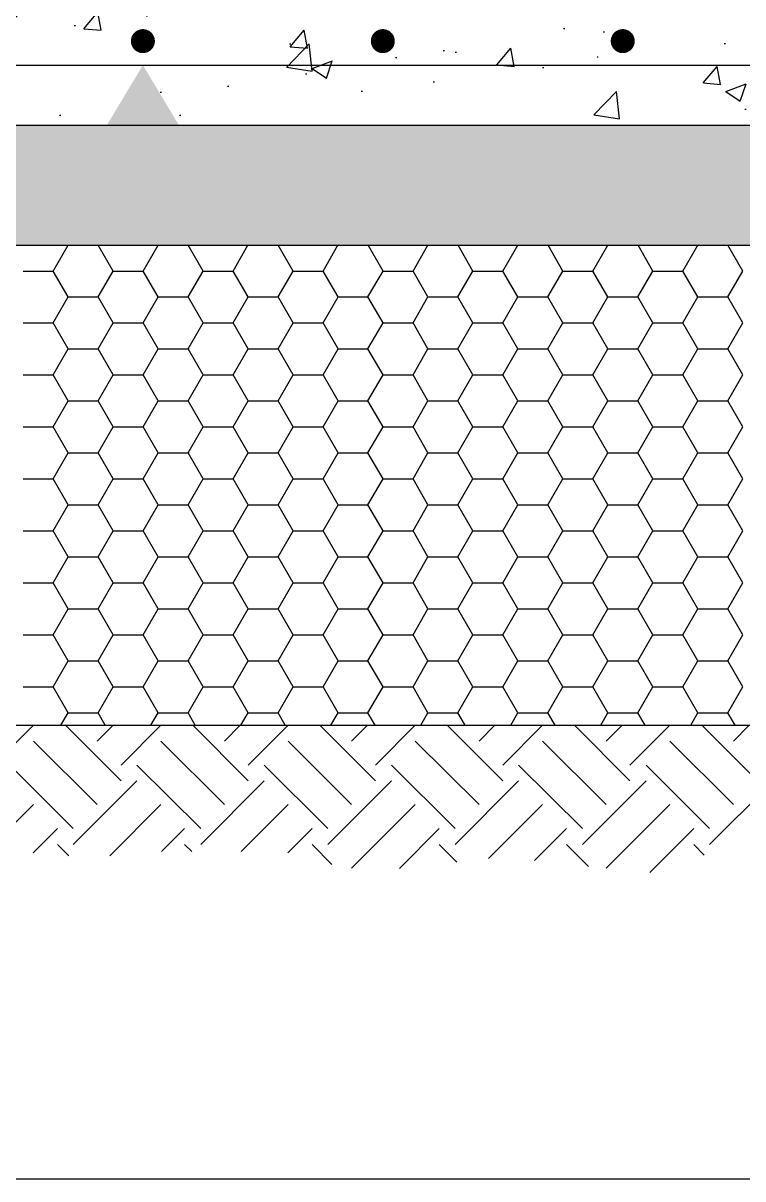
# Model space of a CAD drawing. Header units: millimetres. Extents: x 811 to 853.1, y 350.8 to 380.5.
# Drawn here: x 825.396 to 826.896, y 358.288 to 360.695 of the extents above; entities that cross this region are included whole.
import ezdxf

# ---------------------------------------------------------------- set-up
doc = ezdxf.new("R2010")
doc.units = ezdxf.units.MM
doc.linetypes.add('CYPELINEA', pattern=[0])
for name, color, linetype in [('0-CYPE0', 1, 'CYPELINEA'), ('0-CYPE1', 2, 'CYPELINEA'), ('0-CYPE2', 4, 'CYPELINEA'), ('0-CYPE4', 6, 'CYPELINEA'), ('01', 1, 'Continuous'), ('VIGAS', 5, 'CYPELINEA')]:
    doc.layers.add(name, color=color, linetype=linetype)

msp = doc.modelspace()

# ---------------------------------------------------------------- hatches: boundary and pattern name
at = {"layer": '01', "linetype": 'Continuous'}
h = msp.add_hatch(dxfattribs=at)
h.set_pattern_fill('AR-CONC', color=256, scale=0.06, style=0)
h.set_pattern_definition([(50, (801.115, 341.50536), (0.430356, -0.0376513), [0.045, -0.495]), (355, (801.115, 341.50536), (-0.083251, 0.4513153), [0.036, -0.396]), (100.4514, (801.15088, 341.5022), (0.3471056, 0.4136637), [0.038244, -0.4206853]), (46.1842, (801.115, 341.62536), (0.640345, -0.0993114), [0.0675, -0.7425]), (96.6356, (801.1684, 341.6171), (0.560798, 0.584471), [0.057366, -0.631028]), (351.1842, (801.115, 341.62536), (0.560797, 0.584471), [0.054, -0.594]), (21, (801.175, 341.59536), (0.3581442, -0.2415713), [0.045, -0.495]), (326, (801.175, 341.59536), (0.145989, 0.43509), [0.036, -0.396]), (71.4514, (801.20486, 341.57523), (0.5041336, 0.1935183), [0.038244, -0.4206853]), (37.5, (801.11502, 341.50536), (0.0072959, 0.1997363), [0, -0.3912, 0, -0.402, 0, -0.3975]), (7.5, (801.11502, 341.50536), (0.1578417, 0.236647), [0, -0.2292, 0, -0.3822, 0, -0.1515]), (327.5, (800.98122, 341.50536), (0.32029346, -0.0135329), [0, -0.15, 0, -0.468, 0, -0.621]), (317.5, (800.92122, 341.50536), (0.3499117, 0.060063), [0, -0.195, 0, -0.3108, 0, -0.441])])
h.paths.add_polyline_path([(823.6209, 361.4954, -1), (823.6459, 361.4954), (823.6459, 360.8894), (823.8748, 361.6079), (822.4459, 361.6079), (822.4459, 360.6079), (822.6608, 360.6079), (822.6495, 360.6459, -0.501489), (822.6334, 360.6579, -1), (822.6584, 360.6579, -0.332011), (822.6495, 360.6459), (822.6608, 360.6079), (830.3459, 360.6079), (830.3459, 361.6079), (829.1409, 361.6079), (829.1447, 361.5704, -0.443936), (829.1584, 361.5579, -1), (829.1334, 361.5579, -0.385103), (829.1447, 361.5704), (829.1409, 361.6079), (826.3959, 361.6079), (826.3959, 361.5926), (828.6209, 360.8894), (828.6209, 361.4954, -1), (828.6459, 361.4954), (828.6459, 360.7829, 0.414214), (828.6959, 360.7329), (829.6459, 360.7329), (829.6459, 360.7079), (828.6959, 360.7079, -0.251381), (828.6334, 360.7415, -0.251381), (828.5709, 360.7079), (827.6209, 360.7079), (827.6209, 360.7329), (828.5709, 360.7329, 0.414214), (828.6209, 360.7829), (828.6209, 360.8894), (826.3475, 361.6079), (823.8748, 361.6079), (823.6459, 360.8894), (823.6459, 360.7829, 0.414214), (823.6959, 360.7329), (824.6459, 360.7329), (824.6459, 360.7079), (823.6959, 360.7079, -0.251381), (823.6334, 360.7415, -0.251381), (823.5709, 360.7079), (822.6209, 360.7079), (822.6209, 360.7329), (823.5709, 360.7329, 0.414214), (823.6209, 360.7829)])
h.paths.add_polyline_path([(825.952, 361.7329), (823.9146, 361.7329), (823.8748, 361.6079), (826.3475, 361.6079)])
h.paths.add_polyline_path([(823.9146, 361.7329), (822.4459, 361.7329), (822.4459, 361.6079), (823.8748, 361.6079)])
h.paths.add_polyline_path([(826.3959, 361.7329), (826.3709, 361.7579), (826.3459, 361.7329), (826.3209, 361.7579), (826.2959, 361.7329), (826.2709, 361.7579), (826.2459, 361.7329), (826.2209, 361.7579), (826.1959, 361.7329), (826.1709, 361.7579), (826.1459, 361.7329), (826.1209, 361.7579), (826.0959, 361.7329), (825.952, 361.7329), (826.3475, 361.6079), (826.3959, 361.6079)])
h.paths.add_polyline_path([(828.9123, 361.7329), (826.6959, 361.7329), (826.6709, 361.7579), (826.6459, 361.7329), (826.6209, 361.7579), (826.5959, 361.7329), (826.5709, 361.7579), (826.5459, 361.7329), (826.5209, 361.7579), (826.4959, 361.7329), (826.4709, 361.7579), (826.4459, 361.7329), (826.4209, 361.7579), (826.3959, 361.7329), (826.3959, 361.6079), (828.8709, 361.6079)])
h.paths.add_polyline_path([(829.1283, 361.7329), (828.9123, 361.7329), (828.8709, 361.6079), (829.1409, 361.6079)])
h.paths.add_polyline_path([(830.3459, 361.7329), (829.1283, 361.7329), (829.1409, 361.6079), (830.3459, 361.6079)])
h.paths.add_polyline_path([(830.3459, 360.6079), (822.9709, 360.6079), (822.9601, 360.4829), (830.3459, 360.4829)])
h.paths.add_polyline_path([(822.9709, 360.6079), (822.6608, 360.6079), (822.6979, 360.4829), (822.9601, 360.4829)])
h.paths.add_polyline_path([(822.6608, 360.6079), (822.4459, 360.6079), (822.4459, 360.4829), (822.6979, 360.4829)])
h = msp.add_hatch(dxfattribs=at)
h.set_pattern_fill('AR-SAND', color=256, scale=0.04, style=0)
h.set_pattern_definition([(37.5, (801.115016, 341.50536), (-0.00251973, 0.07707295), [0, -0.0608, 0, -0.068, 0, -0.065]), (7.5, (801.11502, 341.50536), (0.07079107, 0.11288584), [0, -0.0328, 0, -0.0548, 0, -0.021]), (327.5, (801.065816, 341.50536), (0.12456567, 0.00022636), [0, -0.02, 0, -0.072, 0, -0.094]), (317.5, (801.06582, 341.50536), (0.12024506, 0.03510702), [0, -0.01, 0, -0.0472, 0, -0.054])])
h.paths.add_polyline_path([(827.3721, 360.2329), (827.1459, 360.4829), (822.9601, 360.4829), (822.9385, 360.2329)])
h.paths.add_polyline_path([(822.9601, 360.4829), (822.6979, 360.4829), (822.7721, 360.2329), (822.9385, 360.2329)])
h.paths.add_polyline_path([(822.7721, 360.2329), (822.6979, 360.4829), (822.4459, 360.4829), (822.4459, 360.2329)])
h.paths.add_polyline_path([(830.3459, 360.2329), (830.3459, 360.4829), (827.1459, 360.4829), (827.3721, 360.2329)])

# ---------------------------------------------------------------- linework, layer by layer
at = {"layer": '0-CYPE0'}
for p, q in [((825.3354, 359.1499), (825.4179, 359.2329)), ((825.6004, 359.1169), (825.4844, 359.2329)), ((825.5509, 359.1999), (825.5839, 359.2329)), ((825.6004, 359.1499), (825.6834, 359.2329)), ((825.8654, 359.1169), (825.7499, 359.2329)), ((825.8159, 359.1999), (825.8489, 359.2329)), ((825.8654, 359.1499), (825.9484, 359.2329)), ((826.1309, 359.1169), (826.0149, 359.2329)), ((826.0809, 359.1999), (826.1139, 359.2329)), ((826.1309, 359.1499), (826.2134, 359.2329)), ((826.3959, 359.1169), (826.2799, 359.2329)), ((826.3464, 359.1999), (826.3794, 359.2329)), ((826.3959, 359.1499), (826.4789, 359.2329)), ((826.6609, 359.1169), (826.5454, 359.2329)), ((826.6114, 359.1999), (826.6444, 359.2329)), ((826.6609, 359.1499), (826.7439, 359.2329)), ((826.9264, 359.1169), (826.8104, 359.2329)), ((826.8764, 359.1999), (826.9094, 359.2329)), ((825.5509, 359.0674), (825.4179, 359.1999)), ((825.8159, 359.0674), (825.6834, 359.1999)), ((826.0809, 359.0674), (825.9484, 359.1999)), ((826.3464, 359.0674), (826.2134, 359.1999)), ((826.6114, 359.0674), (826.4789, 359.1999)), ((826.8764, 359.0674), (826.7439, 359.1999)), ((825.5009, 359.0174), (825.3684, 359.1499)), ((825.7664, 359.0174), (825.6334, 359.1499)), ((826.0314, 359.0174), (825.8989, 359.1499)), ((826.2964, 359.0174), (826.1639, 359.1499)), ((826.5619, 359.0174), (826.4289, 359.1499)), ((826.8269, 359.0174), (826.6944, 359.1499)), ((825.5009, 358.9844), (825.6334, 359.1169)), ((825.7664, 358.9844), (825.8989, 359.1169)), ((826.0314, 358.9844), (826.1639, 359.1169)), ((826.2964, 358.9844), (826.4289, 359.1169)), ((826.5619, 358.9844), (826.6944, 359.1169)), ((826.8269, 358.9844), (826.9594, 359.1169)), ((825.3289, 358.9779), (825.4179, 359.0674)), ((825.5769, 358.9604), (825.6834, 359.0674)), ((825.8509, 358.9694), (825.9484, 359.0674)), ((826.0809, 358.9349), (826.2134, 359.0674)), ((826.3664, 358.9549), (826.4789, 359.0674)), ((826.6114, 358.9349), (826.7439, 359.0674)), ((825.4174, 358.9669), (825.4679, 359.0174)), ((825.6849, 358.9694), (825.7329, 359.0174)), ((825.9479, 358.9669), (825.9984, 359.0174)), ((826.1804, 358.9344), (826.2634, 359.0174)), ((826.4619, 358.9509), (826.5284, 359.0174)), ((826.7024, 358.9259), (826.7939, 359.0174)), ((825.4914, 358.9604), (825.4679, 358.9844)), ((825.7479, 358.9694), (825.7329, 358.9844)), ((826.0399, 358.9429), (825.9984, 358.9844)), ((826.3004, 358.9474), (826.2634, 358.9844)), ((826.5744, 358.9384), (826.5284, 358.9844)), ((826.8159, 358.9624), (826.7939, 358.9844))]:
    msp.add_line(p, q, dxfattribs=at)
at = {"layer": '0-CYPE1'}
msp.add_solid([(825.5709, 360.4829), (825.7209, 360.4829), (825.6459, 360.6079)], dxfattribs=at)
at = {"layer": '0-CYPE2'}
for p, q in [((822.4459, 360.4829), (830.3459, 360.4829)), ((822.4459, 360.2329), (830.3459, 360.2329)), ((822.4459, 359.2329), (830.3459, 359.2329))]:
    msp.add_line(p, q, dxfattribs=at)
at = {"layer": '0-CYPE2', "const_width": 0.025}
for points in [[(825.6334, 360.6579, 1), (825.6584, 360.6579, 1)], [(826.1334, 360.6579, 1), (826.1584, 360.6579, 1)], [(826.6334, 360.6579, 1), (826.6584, 360.6579, 1)]]:
    msp.add_lwpolyline(points, format="xyb", close=True, dxfattribs=at)
at = {"layer": '0-CYPE4'}
msp.add_line((822.4459, 360.6079), (830.3459, 360.6079), dxfattribs=at)
at = {"layer": '01', "linetype": 'Continuous'}
for p, q in [((825.4588, 360.179), (825.4899, 360.2329)), ((825.5838, 360.179), (825.5527, 360.2329)), ((825.6463, 360.179), (825.6774, 360.2329)), ((825.7713, 360.179), (825.7402, 360.2329)), ((825.8338, 360.179), (825.8649, 360.2329)), ((825.9588, 360.179), (825.9277, 360.2329)), ((826.0213, 360.179), (826.0524, 360.2329)), ((826.1463, 360.179), (826.1152, 360.2329)), ((826.2088, 360.179), (826.2399, 360.2329)), ((826.3338, 360.179), (826.3027, 360.2329)), ((826.3963, 360.179), (826.4274, 360.2329)), ((826.5213, 360.179), (826.4902, 360.2329)), ((826.5838, 360.179), (826.6149, 360.2329)), ((826.7088, 360.179), (826.6777, 360.2329)), ((826.7713, 360.179), (826.8024, 360.2329)), ((826.8963, 360.179), (826.8652, 360.2329)), ((825.3963, 360.179), (825.4588, 360.179)), ((825.49, 360.1249), (825.4588, 360.179)), ((825.5525, 360.1249), (825.5838, 360.179)), ((825.5838, 360.179), (825.6463, 360.179)), ((825.6775, 360.1249), (825.6463, 360.179)), ((825.74, 360.1249), (825.7713, 360.179)), ((825.7713, 360.179), (825.8338, 360.179)), ((825.865, 360.1249), (825.8338, 360.179)), ((825.9275, 360.1249), (825.9588, 360.179)), ((825.9588, 360.179), (826.0213, 360.179)), ((826.0525, 360.1249), (826.0213, 360.179)), ((826.115, 360.1249), (826.1463, 360.179)), ((826.1463, 360.179), (826.2088, 360.179)), ((826.24, 360.1249), (826.2088, 360.179)), ((826.3025, 360.1249), (826.3338, 360.179)), ((826.3338, 360.179), (826.3963, 360.179)), ((826.4275, 360.1249), (826.3963, 360.179)), ((826.49, 360.1249), (826.5213, 360.179)), ((826.5213, 360.179), (826.5838, 360.179)), ((826.615, 360.1249), (826.5838, 360.179)), ((826.6775, 360.1249), (826.7088, 360.179)), ((826.7088, 360.179), (826.7713, 360.179)), ((826.8025, 360.1249), (826.7713, 360.179)), ((826.865, 360.1249), (826.8963, 360.179)), ((825.4588, 360.0708), (825.49, 360.1249)), ((825.49, 360.1249), (825.5525, 360.1249)), ((825.5838, 360.0708), (825.5525, 360.1249)), ((825.6463, 360.0708), (825.6775, 360.1249)), ((825.6775, 360.1249), (825.74, 360.1249)), ((825.7713, 360.0708), (825.74, 360.1249)), ((825.8338, 360.0708), (825.865, 360.1249)), ((825.865, 360.1249), (825.9275, 360.1249)), ((825.9588, 360.0708), (825.9275, 360.1249)), ((826.0213, 360.0708), (826.0525, 360.1249)), ((826.0525, 360.1249), (826.115, 360.1249)), ((826.1463, 360.0708), (826.115, 360.1249)), ((826.2088, 360.0708), (826.24, 360.1249)), ((826.24, 360.1249), (826.3025, 360.1249)), ((826.3338, 360.0708), (826.3025, 360.1249)), ((826.3963, 360.0708), (826.4275, 360.1249)), ((826.4275, 360.1249), (826.49, 360.1249)), ((826.5213, 360.0708), (826.49, 360.1249)), ((826.5838, 360.0708), (826.615, 360.1249)), ((826.615, 360.1249), (826.6775, 360.1249)), ((826.7088, 360.0708), (826.6775, 360.1249)), ((826.7713, 360.0708), (826.8025, 360.1249)), ((826.8025, 360.1249), (826.865, 360.1249)), ((826.8963, 360.0708), (826.865, 360.1249)), ((825.3963, 360.0708), (825.4588, 360.0708)), ((825.49, 360.0167), (825.4588, 360.0708)), ((825.5525, 360.0167), (825.5838, 360.0708)), ((825.5838, 360.0708), (825.6463, 360.0708)), ((825.6775, 360.0167), (825.6463, 360.0708)), ((825.74, 360.0167), (825.7713, 360.0708)), ((825.7713, 360.0708), (825.8338, 360.0708)), ((825.865, 360.0167), (825.8338, 360.0708)), ((825.9275, 360.0167), (825.9588, 360.0708)), ((825.9588, 360.0708), (826.0213, 360.0708)), ((826.0525, 360.0167), (826.0213, 360.0708)), ((826.115, 360.0167), (826.1463, 360.0708)), ((826.1463, 360.0708), (826.2088, 360.0708)), ((826.24, 360.0167), (826.2088, 360.0708)), ((826.3025, 360.0167), (826.3338, 360.0708)), ((826.3338, 360.0708), (826.3963, 360.0708)), ((826.4275, 360.0167), (826.3963, 360.0708)), ((826.49, 360.0167), (826.5213, 360.0708)), ((826.5213, 360.0708), (826.5838, 360.0708)), ((826.615, 360.0167), (826.5838, 360.0708)), ((826.6775, 360.0167), (826.7088, 360.0708)), ((826.7088, 360.0708), (826.7713, 360.0708)), ((826.8025, 360.0167), (826.7713, 360.0708)), ((826.865, 360.0167), (826.8963, 360.0708)), ((825.4588, 359.9625), (825.49, 360.0167)), ((825.49, 360.0167), (825.5525, 360.0167)), ((825.5838, 359.9625), (825.5525, 360.0167)), ((825.6463, 359.9625), (825.6775, 360.0167)), ((825.6775, 360.0167), (825.74, 360.0167)), ((825.7713, 359.9625), (825.74, 360.0167)), ((825.8338, 359.9625), (825.865, 360.0167)), ((825.865, 360.0167), (825.9275, 360.0167)), ((825.9588, 359.9625), (825.9275, 360.0167)), ((826.0213, 359.9625), (826.0525, 360.0167)), ((826.0525, 360.0167), (826.115, 360.0167)), ((826.1463, 359.9625), (826.115, 360.0167)), ((826.2088, 359.9625), (826.24, 360.0167)), ((826.24, 360.0167), (826.3025, 360.0167)), ((826.3338, 359.9625), (826.3025, 360.0167)), ((826.3963, 359.9625), (826.4275, 360.0167)), ((826.4275, 360.0167), (826.49, 360.0167)), ((826.5213, 359.9625), (826.49, 360.0167)), ((826.5838, 359.9625), (826.615, 360.0167)), ((826.615, 360.0167), (826.6775, 360.0167)), ((826.7088, 359.9625), (826.6775, 360.0167)), ((826.7713, 359.9625), (826.8025, 360.0167)), ((826.8025, 360.0167), (826.865, 360.0167)), ((826.8963, 359.9625), (826.865, 360.0167)), ((825.3963, 359.9625), (825.4588, 359.9625)), ((825.49, 359.9084), (825.4588, 359.9625)), ((825.5525, 359.9084), (825.5838, 359.9625)), ((825.5838, 359.9625), (825.6463, 359.9625)), ((825.6775, 359.9084), (825.6463, 359.9625)), ((825.74, 359.9084), (825.7713, 359.9625)), ((825.7713, 359.9625), (825.8338, 359.9625)), ((825.865, 359.9084), (825.8338, 359.9625)), ((825.9275, 359.9084), (825.9588, 359.9625)), ((825.9588, 359.9625), (826.0213, 359.9625)), ((826.0525, 359.9084), (826.0213, 359.9625)), ((826.115, 359.9084), (826.1463, 359.9625)), ((826.1463, 359.9625), (826.2088, 359.9625)), ((826.24, 359.9084), (826.2088, 359.9625)), ((826.3025, 359.9084), (826.3338, 359.9625)), ((826.3338, 359.9625), (826.3963, 359.9625)), ((826.4275, 359.9084), (826.3963, 359.9625)), ((826.49, 359.9084), (826.5213, 359.9625)), ((826.5213, 359.9625), (826.5838, 359.9625)), ((826.615, 359.9084), (826.5838, 359.9625)), ((826.6775, 359.9084), (826.7088, 359.9625)), ((826.7088, 359.9625), (826.7713, 359.9625)), ((826.8025, 359.9084), (826.7713, 359.9625)), ((826.865, 359.9084), (826.8963, 359.9625)), ((825.4588, 359.8543), (825.49, 359.9084)), ((825.49, 359.9084), (825.5525, 359.9084)), ((825.5838, 359.8543), (825.5525, 359.9084)), ((825.6463, 359.8543), (825.6775, 359.9084)), ((825.6775, 359.9084), (825.74, 359.9084)), ((825.7713, 359.8543), (825.74, 359.9084)), ((825.8338, 359.8543), (825.865, 359.9084)), ((825.865, 359.9084), (825.9275, 359.9084)), ((825.9588, 359.8543), (825.9275, 359.9084)), ((826.0213, 359.8543), (826.0525, 359.9084)), ((826.0525, 359.9084), (826.115, 359.9084)), ((826.1463, 359.8543), (826.115, 359.9084)), ((826.2088, 359.8543), (826.24, 359.9084)), ((826.24, 359.9084), (826.3025, 359.9084)), ((826.3338, 359.8543), (826.3025, 359.9084)), ((826.3963, 359.8543), (826.4275, 359.9084)), ((826.4275, 359.9084), (826.49, 359.9084)), ((826.5213, 359.8543), (826.49, 359.9084)), ((826.5838, 359.8543), (826.615, 359.9084)), ((826.615, 359.9084), (826.6775, 359.9084)), ((826.7088, 359.8543), (826.6775, 359.9084)), ((826.7713, 359.8543), (826.8025, 359.9084)), ((826.8025, 359.9084), (826.865, 359.9084)), ((826.8963, 359.8543), (826.865, 359.9084)), ((825.3963, 359.8543), (825.4588, 359.8543)), ((825.49, 359.8001), (825.4588, 359.8543)), ((825.5525, 359.8001), (825.5838, 359.8543)), ((825.5838, 359.8543), (825.6463, 359.8543)), ((825.6775, 359.8001), (825.6463, 359.8543)), ((825.74, 359.8001), (825.7713, 359.8543)), ((825.7713, 359.8543), (825.8338, 359.8543)), ((825.865, 359.8001), (825.8338, 359.8543)), ((825.9275, 359.8001), (825.9588, 359.8543)), ((825.9588, 359.8543), (826.0213, 359.8543)), ((826.0525, 359.8001), (826.0213, 359.8543)), ((826.115, 359.8001), (826.1463, 359.8543)), ((826.1463, 359.8543), (826.2088, 359.8543)), ((826.24, 359.8001), (826.2088, 359.8543)), ((826.3025, 359.8001), (826.3338, 359.8543)), ((826.3338, 359.8543), (826.3963, 359.8543)), ((826.4275, 359.8001), (826.3963, 359.8543)), ((826.49, 359.8001), (826.5213, 359.8543)), ((826.5213, 359.8543), (826.5838, 359.8543)), ((826.615, 359.8001), (826.5838, 359.8543)), ((826.6775, 359.8001), (826.7088, 359.8543)), ((826.7088, 359.8543), (826.7713, 359.8543)), ((826.8025, 359.8001), (826.7713, 359.8543)), ((826.865, 359.8001), (826.8963, 359.8543)), ((825.4588, 359.746), (825.49, 359.8001)), ((825.49, 359.8001), (825.5525, 359.8001)), ((825.5838, 359.746), (825.5525, 359.8001)), ((825.6463, 359.746), (825.6775, 359.8001)), ((825.6775, 359.8001), (825.74, 359.8001)), ((825.7713, 359.746), (825.74, 359.8001)), ((825.8338, 359.746), (825.865, 359.8001)), ((825.865, 359.8001), (825.9275, 359.8001)), ((825.9588, 359.746), (825.9275, 359.8001)), ((826.0213, 359.746), (826.0525, 359.8001)), ((826.0525, 359.8001), (826.115, 359.8001)), ((826.1463, 359.746), (826.115, 359.8001)), ((826.2088, 359.746), (826.24, 359.8001)), ((826.24, 359.8001), (826.3025, 359.8001)), ((826.3338, 359.746), (826.3025, 359.8001)), ((826.3963, 359.746), (826.4275, 359.8001)), ((826.4275, 359.8001), (826.49, 359.8001)), ((826.5213, 359.746), (826.49, 359.8001)), ((826.5838, 359.746), (826.615, 359.8001)), ((826.615, 359.8001), (826.6775, 359.8001)), ((826.7088, 359.746), (826.6775, 359.8001)), ((826.7713, 359.746), (826.8025, 359.8001)), ((826.8025, 359.8001), (826.865, 359.8001)), ((826.8963, 359.746), (826.865, 359.8001)), ((825.3963, 359.746), (825.4588, 359.746)), ((825.49, 359.6919), (825.4588, 359.746)), ((825.5525, 359.6919), (825.5838, 359.746)), ((825.5838, 359.746), (825.6463, 359.746)), ((825.6775, 359.6919), (825.6463, 359.746)), ((825.74, 359.6919), (825.7713, 359.746)), ((825.7713, 359.746), (825.8338, 359.746)), ((825.865, 359.6919), (825.8338, 359.746)), ((825.9275, 359.6919), (825.9588, 359.746)), ((825.9588, 359.746), (826.0213, 359.746)), ((826.0525, 359.6919), (826.0213, 359.746)), ((826.115, 359.6919), (826.1463, 359.746)), ((826.1463, 359.746), (826.2088, 359.746)), ((826.24, 359.6919), (826.2088, 359.746)), ((826.3025, 359.6919), (826.3338, 359.746)), ((826.3338, 359.746), (826.3963, 359.746)), ((826.4275, 359.6919), (826.3963, 359.746)), ((826.49, 359.6919), (826.5213, 359.746)), ((826.5213, 359.746), (826.5838, 359.746)), ((826.615, 359.6919), (826.5838, 359.746)), ((826.6775, 359.6919), (826.7088, 359.746)), ((826.7088, 359.746), (826.7713, 359.746)), ((826.8025, 359.6919), (826.7713, 359.746)), ((826.865, 359.6919), (826.8963, 359.746)), ((825.4588, 359.6378), (825.49, 359.6919)), ((825.49, 359.6919), (825.5525, 359.6919)), ((825.5838, 359.6378), (825.5525, 359.6919)), ((825.6463, 359.6378), (825.6775, 359.6919)), ((825.6775, 359.6919), (825.74, 359.6919)), ((825.7713, 359.6378), (825.74, 359.6919)), ((825.8338, 359.6378), (825.865, 359.6919)), ((825.865, 359.6919), (825.9275, 359.6919)), ((825.9588, 359.6378), (825.9275, 359.6919)), ((826.0213, 359.6378), (826.0525, 359.6919)), ((826.0525, 359.6919), (826.115, 359.6919)), ((826.1463, 359.6378), (826.115, 359.6919)), ((826.2088, 359.6378), (826.24, 359.6919)), ((826.24, 359.6919), (826.3025, 359.6919)), ((826.3338, 359.6378), (826.3025, 359.6919)), ((826.3963, 359.6378), (826.4275, 359.6919)), ((826.4275, 359.6919), (826.49, 359.6919)), ((826.5213, 359.6378), (826.49, 359.6919)), ((826.5838, 359.6378), (826.615, 359.6919)), ((826.615, 359.6919), (826.6775, 359.6919)), ((826.7088, 359.6378), (826.6775, 359.6919)), ((826.7713, 359.6378), (826.8025, 359.6919)), ((826.8025, 359.6919), (826.865, 359.6919)), ((826.8963, 359.6378), (826.865, 359.6919)), ((825.3963, 359.6378), (825.4588, 359.6378)), ((825.49, 359.5836), (825.4588, 359.6378)), ((825.5525, 359.5836), (825.5838, 359.6378)), ((825.5838, 359.6378), (825.6463, 359.6378)), ((825.6775, 359.5836), (825.6463, 359.6378)), ((825.74, 359.5836), (825.7713, 359.6378)), ((825.7713, 359.6378), (825.8338, 359.6378)), ((825.865, 359.5836), (825.8338, 359.6378)), ((825.9275, 359.5836), (825.9588, 359.6378)), ((825.9588, 359.6378), (826.0213, 359.6378)), ((826.0525, 359.5836), (826.0213, 359.6378)), ((826.115, 359.5836), (826.1463, 359.6378)), ((826.1463, 359.6378), (826.2088, 359.6378)), ((826.24, 359.5836), (826.2088, 359.6378)), ((826.3025, 359.5836), (826.3338, 359.6378)), ((826.3338, 359.6378), (826.3963, 359.6378)), ((826.4275, 359.5836), (826.3963, 359.6378)), ((826.49, 359.5836), (826.5213, 359.6378)), ((826.5213, 359.6378), (826.5838, 359.6378)), ((826.615, 359.5836), (826.5838, 359.6378)), ((826.6775, 359.5836), (826.7088, 359.6378)), ((826.7088, 359.6378), (826.7713, 359.6378)), ((826.8025, 359.5836), (826.7713, 359.6378)), ((826.865, 359.5836), (826.8963, 359.6378)), ((825.4588, 359.5295), (825.49, 359.5836)), ((825.49, 359.5836), (825.5525, 359.5836)), ((825.5838, 359.5295), (825.5525, 359.5836)), ((825.6463, 359.5295), (825.6775, 359.5836)), ((825.6775, 359.5836), (825.74, 359.5836)), ((825.7713, 359.5295), (825.74, 359.5836)), ((825.8338, 359.5295), (825.865, 359.5836)), ((825.865, 359.5836), (825.9275, 359.5836)), ((825.9588, 359.5295), (825.9275, 359.5836)), ((826.0213, 359.5295), (826.0525, 359.5836)), ((826.0525, 359.5836), (826.115, 359.5836)), ((826.1463, 359.5295), (826.115, 359.5836)), ((826.2088, 359.5295), (826.24, 359.5836)), ((826.24, 359.5836), (826.3025, 359.5836)), ((826.3338, 359.5295), (826.3025, 359.5836)), ((826.3963, 359.5295), (826.4275, 359.5836)), ((826.4275, 359.5836), (826.49, 359.5836)), ((826.5213, 359.5295), (826.49, 359.5836)), ((826.5838, 359.5295), (826.615, 359.5836)), ((826.615, 359.5836), (826.6775, 359.5836)), ((826.7088, 359.5295), (826.6775, 359.5836)), ((826.7713, 359.5295), (826.8025, 359.5836)), ((826.8025, 359.5836), (826.865, 359.5836)), ((826.8963, 359.5295), (826.865, 359.5836)), ((825.3963, 359.5295), (825.4588, 359.5295)), ((825.49, 359.4754), (825.4588, 359.5295)), ((825.5525, 359.4754), (825.5838, 359.5295)), ((825.5838, 359.5295), (825.6463, 359.5295)), ((825.6775, 359.4754), (825.6463, 359.5295)), ((825.74, 359.4754), (825.7713, 359.5295)), ((825.7713, 359.5295), (825.8338, 359.5295)), ((825.865, 359.4754), (825.8338, 359.5295)), ((825.9275, 359.4754), (825.9588, 359.5295)), ((825.9588, 359.5295), (826.0213, 359.5295)), ((826.0525, 359.4754), (826.0213, 359.5295)), ((826.115, 359.4754), (826.1463, 359.5295)), ((826.1463, 359.5295), (826.2088, 359.5295)), ((826.24, 359.4754), (826.2088, 359.5295)), ((826.3025, 359.4754), (826.3338, 359.5295)), ((826.3338, 359.5295), (826.3963, 359.5295)), ((826.4275, 359.4754), (826.3963, 359.5295)), ((826.49, 359.4754), (826.5213, 359.5295)), ((826.5213, 359.5295), (826.5838, 359.5295)), ((826.615, 359.4754), (826.5838, 359.5295)), ((826.6775, 359.4754), (826.7088, 359.5295)), ((826.7088, 359.5295), (826.7713, 359.5295)), ((826.8025, 359.4754), (826.7713, 359.5295)), ((826.865, 359.4754), (826.8963, 359.5295)), ((825.4588, 359.4213), (825.49, 359.4754)), ((825.49, 359.4754), (825.5525, 359.4754)), ((825.5838, 359.4213), (825.5525, 359.4754)), ((825.6463, 359.4213), (825.6775, 359.4754)), ((825.6775, 359.4754), (825.74, 359.4754)), ((825.7713, 359.4213), (825.74, 359.4754)), ((825.8338, 359.4213), (825.865, 359.4754)), ((825.865, 359.4754), (825.9275, 359.4754)), ((825.9588, 359.4213), (825.9275, 359.4754)), ((826.0213, 359.4213), (826.0525, 359.4754)), ((826.0525, 359.4754), (826.115, 359.4754)), ((826.1463, 359.4213), (826.115, 359.4754)), ((826.2088, 359.4213), (826.24, 359.4754)), ((826.24, 359.4754), (826.3025, 359.4754)), ((826.3338, 359.4213), (826.3025, 359.4754)), ((826.3963, 359.4213), (826.4275, 359.4754)), ((826.4275, 359.4754), (826.49, 359.4754)), ((826.5213, 359.4213), (826.49, 359.4754)), ((826.5838, 359.4213), (826.615, 359.4754)), ((826.615, 359.4754), (826.6775, 359.4754)), ((826.7088, 359.4213), (826.6775, 359.4754)), ((826.7713, 359.4213), (826.8025, 359.4754)), ((826.8025, 359.4754), (826.865, 359.4754)), ((826.8963, 359.4213), (826.865, 359.4754)), ((825.3963, 359.4213), (825.4588, 359.4213)), ((825.49, 359.3671), (825.4588, 359.4213)), ((825.5525, 359.3671), (825.5838, 359.4213)), ((825.5838, 359.4213), (825.6463, 359.4213)), ((825.6775, 359.3671), (825.6463, 359.4213)), ((825.74, 359.3671), (825.7713, 359.4213)), ((825.7713, 359.4213), (825.8338, 359.4213)), ((825.865, 359.3671), (825.8338, 359.4213)), ((825.9275, 359.3671), (825.9588, 359.4213)), ((825.9588, 359.4213), (826.0213, 359.4213)), ((826.0525, 359.3671), (826.0213, 359.4213)), ((826.115, 359.3671), (826.1463, 359.4213)), ((826.1463, 359.4213), (826.2088, 359.4213)), ((826.24, 359.3671), (826.2088, 359.4213)), ((826.3025, 359.3671), (826.3338, 359.4213)), ((826.3338, 359.4213), (826.3963, 359.4213)), ((826.4275, 359.3671), (826.3963, 359.4213)), ((826.49, 359.3671), (826.5213, 359.4213)), ((826.5213, 359.4213), (826.5838, 359.4213)), ((826.615, 359.3671), (826.5838, 359.4213)), ((826.6775, 359.3671), (826.7088, 359.4213)), ((826.7088, 359.4213), (826.7713, 359.4213)), ((826.8025, 359.3671), (826.7713, 359.4213)), ((826.865, 359.3671), (826.8963, 359.4213)), ((825.4588, 359.313), (825.49, 359.3671)), ((825.49, 359.3671), (825.5525, 359.3671)), ((825.5838, 359.313), (825.5525, 359.3671)), ((825.6463, 359.313), (825.6775, 359.3671)), ((825.6775, 359.3671), (825.74, 359.3671)), ((825.7713, 359.313), (825.74, 359.3671)), ((825.8338, 359.313), (825.865, 359.3671)), ((825.865, 359.3671), (825.9275, 359.3671)), ((825.9588, 359.313), (825.9275, 359.3671)), ((826.0213, 359.313), (826.0525, 359.3671)), ((826.0525, 359.3671), (826.115, 359.3671)), ((826.1463, 359.313), (826.115, 359.3671)), ((826.2088, 359.313), (826.24, 359.3671)), ((826.24, 359.3671), (826.3025, 359.3671)), ((826.3338, 359.313), (826.3025, 359.3671)), ((826.3963, 359.313), (826.4275, 359.3671)), ((826.4275, 359.3671), (826.49, 359.3671)), ((826.5213, 359.313), (826.49, 359.3671)), ((826.5838, 359.313), (826.615, 359.3671)), ((826.615, 359.3671), (826.6775, 359.3671)), ((826.7088, 359.313), (826.6775, 359.3671)), ((826.7713, 359.313), (826.8025, 359.3671)), ((826.8025, 359.3671), (826.865, 359.3671)), ((826.8963, 359.313), (826.865, 359.3671)), ((825.3963, 359.313), (825.4588, 359.313)), ((825.49, 359.2589), (825.4588, 359.313)), ((825.5525, 359.2589), (825.5838, 359.313)), ((825.5838, 359.313), (825.6463, 359.313)), ((825.6775, 359.2589), (825.6463, 359.313)), ((825.74, 359.2589), (825.7713, 359.313)), ((825.7713, 359.313), (825.8338, 359.313)), ((825.865, 359.2589), (825.8338, 359.313)), ((825.9275, 359.2589), (825.9588, 359.313)), ((825.9588, 359.313), (826.0213, 359.313)), ((826.0525, 359.2589), (826.0213, 359.313)), ((826.115, 359.2589), (826.1463, 359.313)), ((826.1463, 359.313), (826.2088, 359.313)), ((826.24, 359.2589), (826.2088, 359.313)), ((826.3025, 359.2589), (826.3338, 359.313)), ((826.3338, 359.313), (826.3963, 359.313)), ((826.4275, 359.2589), (826.3963, 359.313)), ((826.49, 359.2589), (826.5213, 359.313)), ((826.5213, 359.313), (826.5838, 359.313)), ((826.615, 359.2589), (826.5838, 359.313)), ((826.6775, 359.2589), (826.7088, 359.313)), ((826.7088, 359.313), (826.7713, 359.313)), ((826.8025, 359.2589), (826.7713, 359.313)), ((826.865, 359.2589), (826.8963, 359.313)), ((825.475, 359.2329), (825.49, 359.2589)), ((825.49, 359.2589), (825.5525, 359.2589)), ((825.5675, 359.2329), (825.5525, 359.2589)), ((825.6625, 359.2329), (825.6775, 359.2589)), ((825.6775, 359.2589), (825.74, 359.2589)), ((825.755, 359.2329), (825.74, 359.2589)), ((825.85, 359.2329), (825.865, 359.2589)), ((825.865, 359.2589), (825.9275, 359.2589)), ((825.9425, 359.2329), (825.9275, 359.2589)), ((826.0375, 359.2329), (826.0525, 359.2589)), ((826.0525, 359.2589), (826.115, 359.2589)), ((826.13, 359.2329), (826.115, 359.2589)), ((826.225, 359.2329), (826.24, 359.2589)), ((826.24, 359.2589), (826.3025, 359.2589)), ((826.3175, 359.2329), (826.3025, 359.2589)), ((826.4125, 359.2329), (826.4275, 359.2589)), ((826.4275, 359.2589), (826.49, 359.2589)), ((826.505, 359.2329), (826.49, 359.2589)), ((826.6, 359.2329), (826.615, 359.2589)), ((826.615, 359.2589), (826.6775, 359.2589)), ((826.6925, 359.2329), (826.6775, 359.2589)), ((826.7875, 359.2329), (826.8025, 359.2589)), ((826.8025, 359.2589), (826.865, 359.2589)), ((826.88, 359.2329), (826.865, 359.2589))]:
    msp.add_line(p, q, dxfattribs=at)
at = {"layer": 'VIGAS'}
msp.add_line((824.4832, 358.2877), (827.7832, 358.2877), dxfattribs=at)

doc.saveas('drawing.dxf')
